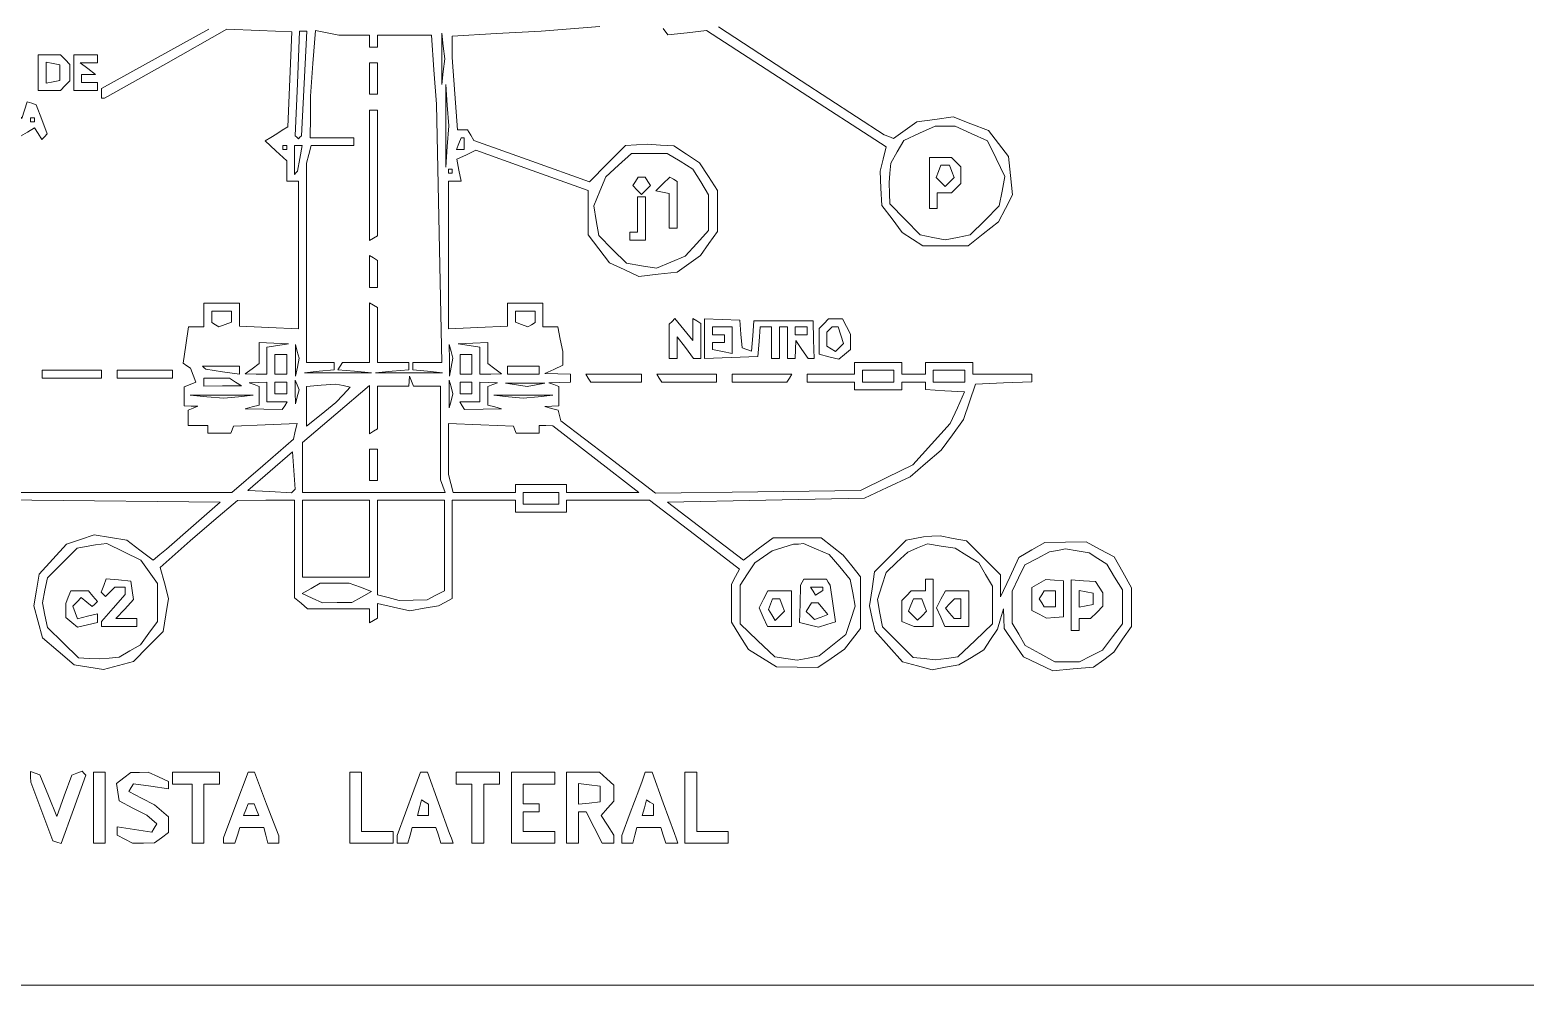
# Paper-space layout 'AN-05-DGE-020' of a CAD drawing. Header units: metres, sheet in millimetres. Extents: x 12 to 193, y 4 to 291.
# Drawn here: x 65.76 to 113.42, y 142.32 to 172.78 of the extents above; entities that cross this region are included whole.
import ezdxf

# ---------------------------------------------------------------- set-up
doc = ezdxf.new("R2010")
doc.units = ezdxf.units.M
doc.layers.add('DGE_CONTORNOS', color=7, linetype='Continuous', lineweight=0)
doc.layers.add('DGE_DATOS', color=7, linetype='Continuous', lineweight=0)

# ---------------------------------------------------------------- blocks, each defined once
blk = doc.blocks.new('LP_REF_DGE_MT_020')
at = {"layer": 'DGE_CONTORNOS'}
for points in [[(192.339, 208.239), (192.339, 147.474), (186.212, 147.442), (180.085, 147.409), (180.051, 144.864), (180.017, 142.319), (111.459, 142.319), (42.902, 142.319), (42.902, 205.661), (42.902, 269.004), (117.62, 269.004), (192.339, 269.004)], [(74.498, 171.068), (74.414, 169.403), (74.368, 169.351), (74.322, 169.298), (74.272, 169.351), (74.221, 169.403), (74.29, 171.068), (74.358, 172.734), (74.471, 172.734), (74.583, 172.734)], [(76.098, 172.608), (76.585, 172.608), (76.585, 172.419), (76.585, 172.231), (76.71, 172.231), (76.836, 172.231), (76.836, 172.419), (76.836, 172.608), (77.698, 172.608), (78.56, 172.608), (78.64, 171.508), (78.721, 170.408), (78.803, 166.292), (78.886, 162.176), (78.426, 162.176), (77.967, 162.176), (77.967, 162.058), (77.967, 161.94), (78.438, 161.891), (78.91, 161.842), (77.842, 161.843), (76.773, 161.843), (77.307, 161.891), (77.842, 161.94), (77.842, 162.058), (77.842, 162.176), (77.339, 162.176), (76.836, 162.176), (76.836, 163.049), (76.836, 163.921), (76.71, 163.999), (76.585, 164.077), (76.585, 163.126), (76.585, 162.176), (76.152, 162.176), (75.72, 162.176), (75.647, 162.058), (75.573, 161.94), (76.11, 161.892), (76.648, 161.843), (75.579, 161.843), (74.511, 161.842), (74.982, 161.891), (75.454, 161.94), (75.454, 162.058), (75.454, 162.176), (75.014, 162.176), (74.574, 162.176), (74.575, 165.35), (74.577, 168.523), (74.653, 168.806), (74.729, 169.089), (75.405, 169.089), (76.082, 169.089), (76.082, 169.215), (76.082, 169.34), (75.391, 169.34), (74.699, 169.34), (74.7, 170), (74.701, 170.66), (74.783, 171.708), (74.864, 172.757), (75.237, 172.682), (75.611, 172.608)], [(78.938, 171.445), (78.887, 171.037), (78.887, 171.854), (78.887, 172.671), (78.938, 172.262), (78.989, 171.854)], [(66.027, 171.414), (66.027, 170.848), (66.379, 170.848), (66.731, 170.848), (66.882, 170.999), (67.033, 171.15), (67.033, 171.414), (67.033, 171.678), (66.882, 171.829), (66.731, 171.979), (66.379, 171.979), (66.027, 171.979)], [(66.719, 171.414), (66.719, 171.166), (66.499, 171.124), (66.279, 171.081), (66.279, 171.414), (66.279, 171.747), (66.499, 171.704), (66.719, 171.662)], [(67.158, 171.414), (67.158, 170.848), (67.535, 170.848), (67.913, 170.848), (67.913, 170.974), (67.913, 171.1), (67.661, 171.1), (67.41, 171.1), (67.41, 171.225), (67.41, 171.351), (67.63, 171.355), (67.85, 171.359), (67.606, 171.544), (67.362, 171.728), (67.637, 171.728), (67.913, 171.728), (67.913, 171.854), (67.913, 171.979), (67.535, 171.979), (67.158, 171.979)], [(76.585, 171.225), (76.585, 170.723), (76.71, 170.723), (76.836, 170.723), (76.836, 171.225), (76.836, 171.728), (76.71, 171.728), (76.585, 171.728)], [(79.065, 169.057), (79.019, 168.398), (79.019, 169.717), (79.019, 171.037), (79.065, 170.377), (79.111, 169.717)], [(64.519, 169.902), (64.519, 169.332), (64.99, 169.36), (65.462, 169.388), (65.686, 169.521), (65.909, 169.654), (66.024, 169.47), (66.139, 169.285), (66.227, 169.372), (66.315, 169.46), (66.138, 169.924), (65.962, 170.388), (65.817, 170.437), (65.672, 170.485), (65.586, 170.216), (65.501, 169.947), (65.317, 170.209), (65.133, 170.471), (64.826, 170.471), (64.519, 170.471)], [(76.585, 168.139), (76.585, 166.058), (76.71, 166.135), (76.836, 166.213), (76.836, 168.216), (76.836, 170.22), (76.71, 170.22), (76.585, 170.22)], [(65.902, 169.906), (65.902, 169.843), (65.839, 169.843), (65.776, 169.843), (65.776, 169.906), (65.776, 169.969), (65.839, 169.969), (65.902, 169.969)], [(95.765, 169.477), (96.281, 169.243), (96.557, 168.671), (96.834, 168.1), (96.747, 167.635), (96.66, 167.169), (96.194, 166.703), (95.728, 166.237), (95.331, 166.158), (94.934, 166.079), (94.538, 166.158), (94.142, 166.237), (93.658, 166.736), (93.175, 167.234), (93.161, 167.564), (93.147, 167.895), (93.173, 168.209), (93.2, 168.523), (93.407, 168.886), (93.615, 169.249), (94.117, 169.48), (94.62, 169.712), (94.934, 169.712), (95.249, 169.712)], [(79.601, 169.152), (79.601, 168.963), (79.479, 168.963), (79.358, 168.963), (79.43, 169.152), (79.502, 169.34), (79.552, 169.34), (79.601, 169.34)], [(73.945, 169.026), (73.945, 168.963), (73.882, 168.963), (73.82, 168.963), (73.82, 169.026), (73.82, 169.089), (73.882, 169.089), (73.945, 169.089)], [(74.364, 168.68), (74.286, 168.272), (74.241, 168.22), (74.197, 168.167), (74.197, 168.628), (74.197, 169.089), (74.319, 169.089), (74.442, 169.089)], [(86.483, 168.587), (86.893, 168.337), (87.143, 167.927), (87.392, 167.518), (87.393, 166.949), (87.393, 166.38), (87.018, 165.969), (86.643, 165.559), (86.185, 165.367), (85.728, 165.176), (85.253, 165.256), (84.778, 165.337), (84.335, 165.779), (83.892, 166.222), (83.812, 166.697), (83.732, 167.172), (83.923, 167.63), (84.114, 168.087), (84.525, 168.462), (84.936, 168.837), (85.505, 168.837), (86.074, 168.837)], [(79.224, 168.272), (79.224, 168.209), (79.161, 168.209), (79.098, 168.209), (79.098, 168.272), (79.098, 168.335), (79.161, 168.335), (79.224, 168.335)], [(94.432, 167.895), (94.432, 167.078), (94.557, 167.078), (94.683, 167.078), (94.683, 167.329), (94.683, 167.581), (94.909, 167.581), (95.135, 167.581), (95.286, 167.731), (95.437, 167.882), (95.437, 168.146), (95.437, 168.41), (95.286, 168.561), (95.135, 168.712), (94.784, 168.712), (94.432, 168.712)], [(95.144, 168.263), (95.219, 168.067), (95.077, 167.924), (94.934, 167.782), (94.792, 167.924), (94.65, 168.067), (94.725, 168.263), (94.801, 168.46), (94.934, 168.46), (95.068, 168.46)], [(85.062, 167.947), (84.977, 167.81), (85.117, 167.67), (85.257, 167.53), (85.397, 167.67), (85.537, 167.81), (85.452, 167.947), (85.368, 168.083), (85.257, 168.083), (85.146, 168.083)], [(85.936, 167.865), (85.715, 167.644), (85.926, 167.603), (86.137, 167.562), (86.137, 167.006), (86.137, 166.45), (86.262, 166.45), (86.388, 166.45), (86.388, 167.196), (86.388, 167.943), (86.272, 168.014), (86.157, 168.086)], [(85.131, 166.889), (85.131, 166.324), (85.005, 166.324), (84.88, 166.324), (84.88, 166.198), (84.88, 166.073), (85.131, 166.073), (85.382, 166.073), (85.382, 166.764), (85.382, 167.455), (85.257, 167.455), (85.131, 167.455)], [(76.585, 165.075), (76.585, 164.564), (76.71, 164.564), (76.836, 164.564), (76.836, 164.997), (76.836, 165.429), (76.71, 165.507), (76.585, 165.585)], [(72.186, 163.635), (72.186, 163.46), (71.986, 163.383), (71.786, 163.307), (71.672, 163.377), (71.557, 163.448), (71.557, 163.629), (71.557, 163.81), (71.872, 163.81), (72.186, 163.81)], [(81.863, 163.629), (81.863, 163.448), (81.749, 163.377), (81.635, 163.307), (81.435, 163.383), (81.235, 163.46), (81.235, 163.635), (81.235, 163.81), (81.549, 163.81), (81.863, 163.81)], [(86.229, 163.484), (86.137, 163.391), (86.137, 162.847), (86.137, 162.302), (86.262, 162.302), (86.388, 162.302), (86.392, 162.648), (86.396, 162.993), (86.654, 162.648), (86.912, 162.302), (87.027, 162.302), (87.142, 162.302), (87.142, 162.86), (87.142, 163.418), (87.016, 163.496), (86.891, 163.574), (86.89, 163.221), (86.889, 162.868), (86.606, 163.222), (86.322, 163.577)], [(87.268, 162.931), (87.268, 162.301), (88.116, 162.333), (88.964, 162.365), (89.003, 162.836), (89.042, 163.308), (89.223, 163.308), (89.404, 163.308), (89.404, 162.805), (89.404, 162.302), (89.53, 162.302), (89.656, 162.302), (89.656, 162.805), (89.656, 163.308), (89.781, 163.308), (89.907, 163.308), (89.907, 162.805), (89.907, 162.302), (90.033, 162.302), (90.158, 162.302), (90.165, 162.585), (90.172, 162.868), (90.369, 162.585), (90.566, 162.302), (90.663, 162.302), (90.76, 162.302), (90.742, 162.899), (90.724, 163.496), (89.781, 163.496), (88.839, 163.496), (88.799, 163.017), (88.76, 162.538), (88.611, 162.587), (88.462, 162.636), (88.424, 163.077), (88.386, 163.519), (87.827, 163.54), (87.268, 163.561)], [(91.063, 163.408), (90.913, 163.257), (90.913, 162.845), (90.913, 162.433), (91.228, 162.353), (91.544, 162.274), (91.731, 162.429), (91.918, 162.584), (91.918, 162.829), (91.918, 163.073), (91.788, 163.316), (91.658, 163.559), (91.436, 163.559), (91.214, 163.559)], [(88.148, 162.885), (88.148, 162.463), (87.833, 162.523), (87.519, 162.583), (87.519, 162.694), (87.519, 162.805), (87.708, 162.805), (87.896, 162.805), (87.896, 162.931), (87.896, 163.056), (87.708, 163.056), (87.519, 163.056), (87.519, 163.182), (87.519, 163.308), (87.833, 163.308), (88.148, 163.308)], [(90.535, 163.182), (90.535, 163.056), (90.347, 163.056), (90.158, 163.056), (90.158, 163.182), (90.158, 163.308), (90.347, 163.308), (90.535, 163.308)], [(91.608, 163.044), (91.692, 162.78), (91.564, 162.652), (91.437, 162.525), (91.301, 162.61), (91.164, 162.694), (91.164, 162.917), (91.164, 163.14), (91.248, 163.224), (91.331, 163.308), (91.428, 163.308), (91.524, 163.308)], [(73.663, 162.715), (73.317, 162.663), (73.317, 162.231), (73.317, 161.799), (72.971, 161.803), (72.626, 161.807), (72.846, 161.974), (73.066, 162.141), (73.066, 162.473), (73.066, 162.805), (73.537, 162.786), (74.008, 162.767)], [(74.286, 162.021), (74.231, 161.737), (74.228, 162.239), (74.226, 162.742), (74.283, 162.524), (74.34, 162.305)], [(79.187, 162.021), (79.133, 161.737), (79.13, 162.239), (79.127, 162.742), (79.185, 162.524), (79.242, 162.305)], [(80.355, 162.473), (80.355, 162.141), (80.575, 161.974), (80.795, 161.807), (80.449, 161.803), (80.104, 161.799), (80.104, 162.231), (80.104, 162.663), (79.758, 162.715), (79.413, 162.767), (79.884, 162.786), (80.355, 162.805)], [(72.437, 161.924), (72.437, 161.796), (71.903, 161.878), (71.369, 161.96), (71.316, 162.005), (71.264, 162.051), (71.851, 162.051), (72.437, 162.051)], [(73.945, 162.114), (73.945, 161.799), (73.757, 161.799), (73.568, 161.799), (73.568, 162.114), (73.568, 162.428), (73.757, 162.428), (73.945, 162.428)], [(79.852, 162.114), (79.852, 161.799), (79.664, 161.799), (79.475, 161.799), (79.475, 162.114), (79.475, 162.428), (79.664, 162.428), (79.852, 162.428)], [(81.989, 161.925), (81.989, 161.799), (81.486, 161.799), (80.984, 161.799), (80.984, 161.925), (80.984, 162.051), (81.486, 162.051), (81.989, 162.051)], [(66.153, 161.799), (66.153, 161.674), (67.096, 161.674), (68.038, 161.674), (68.038, 161.799), (68.038, 161.925), (67.096, 161.925), (66.153, 161.925)], [(68.541, 161.799), (68.541, 161.674), (69.421, 161.674), (70.301, 161.674), (70.301, 161.799), (70.301, 161.925), (69.421, 161.925), (68.541, 161.925)], [(72.311, 161.548), (72.5, 161.426), (71.903, 161.424), (71.306, 161.422), (71.306, 161.548), (71.306, 161.674), (71.714, 161.672), (72.123, 161.67)], [(74.284, 161.079), (74.226, 160.857), (74.221, 161.234), (74.217, 161.611), (74.279, 161.456), (74.342, 161.302)], [(78.418, 161.422), (78.847, 161.422), (78.847, 159.925), (78.847, 158.427), (78.923, 158.228), (79, 158.029), (76.724, 158.029), (74.448, 158.029), (74.448, 158.824), (74.448, 159.618), (75.516, 160.528), (76.585, 161.438), (76.585, 160.669), (76.585, 159.899), (76.71, 159.977), (76.836, 160.055), (76.836, 160.739), (76.836, 161.422), (77.339, 161.422), (77.842, 161.422), (77.851, 161.58), (77.861, 161.737), (77.925, 161.58), (77.988, 161.422)], [(79.185, 160.951), (79.127, 160.731), (79.127, 161.171), (79.127, 161.611), (79.185, 161.391), (79.242, 161.171)], [(83.56, 161.674), (83.638, 161.548), (84.447, 161.548), (85.257, 161.548), (85.257, 161.674), (85.257, 161.799), (84.37, 161.799), (83.482, 161.799)], [(85.822, 161.674), (85.9, 161.548), (86.772, 161.548), (87.645, 161.548), (87.645, 161.674), (87.645, 161.799), (86.695, 161.799), (85.745, 161.799)], [(88.148, 161.674), (88.148, 161.548), (89.02, 161.548), (89.892, 161.548), (89.97, 161.674), (90.048, 161.799), (89.098, 161.799), (88.148, 161.799)], [(93.301, 161.737), (93.301, 161.548), (92.798, 161.548), (92.295, 161.548), (92.295, 161.737), (92.295, 161.925), (92.798, 161.925), (93.301, 161.925)], [(95.563, 161.737), (95.563, 161.548), (95.06, 161.548), (94.557, 161.548), (94.557, 161.737), (94.557, 161.925), (95.06, 161.925), (95.563, 161.925)], [(72.409, 161.08), (71.941, 161.031), (71.404, 161.079), (70.866, 161.127), (71.872, 161.128), (72.877, 161.129)], [(73.317, 161.234), (73.317, 160.92), (73.639, 160.92), (73.96, 160.92), (73.882, 160.794), (73.805, 160.668), (73.215, 160.683), (72.626, 160.697), (72.846, 160.755), (73.066, 160.812), (73.066, 161.107), (73.066, 161.401), (72.908, 161.465), (72.751, 161.528), (73.034, 161.538), (73.317, 161.548)], [(73.945, 161.36), (73.945, 161.171), (73.757, 161.171), (73.568, 161.171), (73.568, 161.36), (73.568, 161.548), (73.757, 161.548), (73.945, 161.548)], [(75.741, 161.141), (75.516, 160.892), (75.045, 160.518), (74.574, 160.144), (74.574, 160.776), (74.574, 161.407), (75.045, 161.446), (75.516, 161.485), (75.741, 161.438), (75.966, 161.39)], [(80.512, 161.465), (80.355, 161.401), (80.355, 161.107), (80.355, 160.812), (80.575, 160.755), (80.795, 160.697), (80.205, 160.683), (79.616, 160.668), (79.538, 160.794), (79.461, 160.92), (79.782, 160.92), (80.104, 160.92), (80.104, 161.234), (80.104, 161.548), (80.387, 161.538), (80.669, 161.528)], [(79.852, 161.36), (79.852, 161.171), (79.664, 161.171), (79.475, 161.171), (79.475, 161.36), (79.475, 161.548), (79.664, 161.548), (79.852, 161.548)], [(81.958, 161.079), (81.486, 161.03), (81.015, 161.079), (80.544, 161.129), (81.486, 161.129), (82.429, 161.129)], [(81.897, 161.46), (81.615, 161.405), (81.268, 161.458), (80.921, 161.51), (81.549, 161.512), (82.178, 161.514)], [(81.214, 160.027), (81.256, 159.914), (81.622, 159.914), (81.989, 159.914), (81.989, 160.04), (81.989, 160.166), (82.209, 160.16), (82.429, 160.154), (83.798, 159.091), (85.168, 158.029), (84.018, 158.029), (82.869, 158.029), (82.869, 158.155), (82.869, 158.28), (82.052, 158.28), (81.235, 158.28), (81.235, 158.155), (81.235, 158.029), (80.244, 158.029), (79.253, 158.029), (79.178, 158.312), (79.102, 158.595), (79.1, 159.412), (79.098, 160.23), (80.135, 160.185), (81.172, 160.139)], [(74.156, 158.072), (74.1, 158.016), (73.405, 158.054), (72.711, 158.092), (73.422, 158.709), (74.134, 159.326), (74.173, 158.727), (74.212, 158.128)], [(76.585, 158.909), (76.585, 158.406), (76.71, 158.406), (76.836, 158.406), (76.836, 158.909), (76.836, 159.412), (76.71, 159.412), (76.585, 159.412)], [(76.585, 156.552), (76.585, 155.327), (75.516, 155.327), (74.448, 155.327), (74.448, 156.552), (74.448, 157.778), (75.516, 157.778), (76.585, 157.778)], [(78.973, 156.337), (78.973, 154.896), (78.698, 154.749), (78.424, 154.602), (77.976, 154.594), (77.527, 154.586), (77.182, 154.676), (76.836, 154.766), (76.836, 156.272), (76.836, 157.778), (77.904, 157.778), (78.973, 157.778)], [(82.617, 157.841), (82.617, 157.652), (82.052, 157.652), (81.486, 157.652), (81.486, 157.841), (81.486, 158.029), (82.052, 158.029), (82.617, 158.029)], [(68.752, 156.133), (69.293, 155.871), (69.56, 155.496), (69.827, 155.122), (69.827, 154.516), (69.827, 153.911), (69.555, 153.542), (69.282, 153.174), (68.943, 152.975), (68.604, 152.775), (68.29, 152.749), (67.975, 152.723), (67.645, 152.737), (67.314, 152.751), (66.816, 153.234), (66.318, 153.718), (66.238, 154.114), (66.159, 154.51), (66.239, 154.907), (66.318, 155.303), (66.791, 155.776), (67.264, 156.249), (67.557, 156.305), (67.85, 156.361), (68.03, 156.378), (68.21, 156.395)], [(90.828, 156.224), (91.238, 156.052), (91.573, 155.655), (91.908, 155.257), (91.988, 154.829), (92.069, 154.401), (91.92, 153.949), (91.771, 153.498), (91.343, 153.156), (90.916, 152.813), (90.569, 152.747), (90.221, 152.681), (89.861, 152.732), (89.5, 152.783), (88.949, 153.311), (88.399, 153.839), (88.4, 154.457), (88.401, 155.076), (88.633, 155.428), (88.865, 155.781), (89.144, 155.975), (89.422, 156.17), (89.759, 156.272), (90.096, 156.374), (90.257, 156.384), (90.418, 156.395)], [(93.967, 156.559), (93.691, 156.505), (93.188, 156.002), (92.685, 155.499), (92.603, 154.953), (92.521, 154.408), (92.61, 154.005), (92.698, 153.602), (93.139, 153.115), (93.579, 152.627), (94.051, 152.5), (94.523, 152.373), (94.949, 152.453), (95.374, 152.532), (95.77, 152.769), (96.165, 153.006), (96.383, 153.339), (96.601, 153.671), (96.7, 153.996), (96.798, 154.322), (96.809, 154.005), (96.82, 153.689), (97.126, 153.238), (97.433, 152.786), (97.898, 152.566), (98.363, 152.345), (99.014, 152.399), (99.665, 152.453), (99.989, 152.696), (100.312, 152.939), (100.591, 153.345), (100.87, 153.751), (100.87, 154.37), (100.87, 154.99), (100.594, 155.481), (100.318, 155.972), (99.875, 156.211), (99.432, 156.45), (98.772, 156.44), (98.112, 156.431), (97.7, 156.193), (97.288, 155.955), (96.992, 155.327), (96.696, 154.699), (96.695, 155.048), (96.694, 155.396), (96.152, 155.938), (95.61, 156.48), (95.194, 156.563), (94.777, 156.647), (94.51, 156.629), (94.243, 156.612)], [(95.626, 156.016), (96.003, 155.784), (96.223, 155.411), (96.443, 155.037), (96.443, 154.438), (96.443, 153.839), (95.892, 153.311), (95.341, 152.783), (94.981, 152.736), (94.62, 152.688), (94.265, 152.728), (93.91, 152.769), (93.424, 153.255), (92.937, 153.742), (92.855, 154.181), (92.773, 154.619), (92.914, 155.047), (93.055, 155.474), (93.398, 155.802), (93.74, 156.129), (94.055, 156.258), (94.369, 156.387), (94.809, 156.318), (95.249, 156.248)], [(99.802, 155.922), (100.083, 155.741), (100.337, 155.331), (100.59, 154.92), (100.59, 154.381), (100.59, 153.843), (100.269, 153.422), (99.949, 153.002), (99.584, 152.813), (99.22, 152.625), (98.822, 152.625), (98.425, 152.625), (97.957, 152.888), (97.488, 153.151), (97.28, 153.504), (97.071, 153.858), (97.071, 154.368), (97.071, 154.879), (97.273, 155.301), (97.474, 155.724), (97.869, 155.927), (98.265, 156.13), (98.516, 156.18), (98.768, 156.23), (99.145, 156.167), (99.522, 156.104)], [(68.114, 155.064), (68.032, 154.851), (68.1, 154.783), (68.168, 154.715), (68.317, 154.864), (68.466, 155.013), (68.629, 155.013), (68.792, 155.013), (68.792, 154.891), (68.792, 154.77), (68.415, 154.341), (68.038, 153.911), (68.038, 153.834), (68.038, 153.756), (68.604, 153.756), (69.169, 153.756), (69.169, 153.882), (69.169, 154.007), (68.833, 154.007), (68.497, 154.007), (68.781, 154.309), (69.064, 154.611), (69.023, 154.906), (68.981, 155.201), (68.588, 155.239), (68.196, 155.278)], [(76.294, 155.003), (76.648, 154.868), (76.333, 154.694), (76.019, 154.519), (75.554, 154.515), (75.088, 154.51), (74.761, 154.659), (74.434, 154.808), (74.724, 154.969), (75.014, 155.13), (75.477, 155.134), (75.94, 155.138)], [(90.376, 155.17), (90.327, 155.076), (90.309, 154.48), (90.29, 153.885), (90.592, 153.809), (90.894, 153.733), (91.167, 153.82), (91.44, 153.906), (91.353, 154.491), (91.265, 155.076), (91.207, 155.17), (91.149, 155.264), (90.787, 155.264), (90.425, 155.264)], [(91.038, 154.957), (91.038, 154.902), (90.921, 154.83), (90.804, 154.757), (90.725, 154.885), (90.646, 155.013), (90.842, 155.013), (91.038, 155.013)], [(94.306, 155.076), (94.306, 154.887), (94.08, 154.887), (93.854, 154.887), (93.703, 154.736), (93.552, 154.585), (93.552, 154.247), (93.552, 153.909), (93.751, 153.832), (93.949, 153.756), (94.253, 153.756), (94.557, 153.756), (94.557, 154.51), (94.557, 155.264), (94.432, 155.264), (94.306, 155.264)], [(97.919, 155.126), (97.699, 155), (97.699, 154.634), (97.699, 154.268), (97.931, 154.144), (98.162, 154.02), (98.433, 154.04), (98.705, 154.061), (98.705, 154.635), (98.705, 155.209), (98.422, 155.231), (98.139, 155.252)], [(98.956, 154.435), (98.956, 153.63), (99.082, 153.63), (99.208, 153.63), (99.208, 153.819), (99.208, 154.007), (99.387, 154.007), (99.567, 154.007), (99.764, 154.205), (99.962, 154.402), (99.96, 154.613), (99.958, 154.824), (99.844, 155.005), (99.729, 155.186), (99.343, 155.212), (98.956, 155.239)], [(99.647, 154.636), (99.647, 154.451), (99.428, 154.408), (99.208, 154.366), (99.208, 154.636), (99.208, 154.906), (99.428, 154.863), (99.647, 154.821)], [(66.983, 154.688), (66.907, 154.49), (66.907, 154.264), (66.907, 154.038), (67.094, 153.883), (67.281, 153.728), (67.597, 153.807), (67.913, 153.886), (67.913, 154.023), (67.913, 154.16), (67.596, 154.081), (67.279, 154.001), (67.202, 154.201), (67.125, 154.401), (67.262, 154.538), (67.399, 154.675), (67.573, 154.531), (67.747, 154.387), (67.829, 154.468), (67.91, 154.55), (67.77, 154.718), (67.63, 154.887), (67.345, 154.887), (67.06, 154.887)], [(89.144, 154.62), (89.001, 154.353), (89.137, 154.054), (89.273, 153.756), (89.653, 153.756), (90.033, 153.756), (90.033, 154.322), (90.033, 154.887), (89.66, 154.887), (89.287, 154.887)], [(89.739, 154.439), (89.815, 154.242), (89.667, 154.094), (89.52, 153.947), (89.411, 154.123), (89.302, 154.299), (89.367, 154.467), (89.431, 154.636), (89.547, 154.636), (89.664, 154.636)], [(91.037, 154.323), (91.192, 154.136), (90.981, 154.055), (90.77, 153.974), (90.639, 154.105), (90.507, 154.237), (90.592, 154.373), (90.676, 154.51), (90.779, 154.51), (90.882, 154.51)], [(94.264, 154.439), (94.339, 154.242), (94.197, 154.099), (94.055, 153.957), (93.912, 154.099), (93.77, 154.242), (93.845, 154.439), (93.921, 154.636), (94.055, 154.636), (94.188, 154.636)], [(94.8, 154.62), (94.657, 154.353), (94.793, 154.054), (94.929, 153.756), (95.309, 153.756), (95.688, 153.756), (95.688, 154.322), (95.688, 154.887), (95.316, 154.887), (94.943, 154.887)], [(95.437, 154.322), (95.437, 154.007), (95.327, 154.007), (95.217, 154.007), (95.078, 154.174), (94.94, 154.34), (95.088, 154.488), (95.236, 154.636), (95.337, 154.636), (95.437, 154.636)], [(98.454, 154.636), (98.454, 154.384), (98.272, 154.384), (98.091, 154.384), (98.014, 154.51), (97.936, 154.636), (98.014, 154.761), (98.091, 154.887), (98.272, 154.887), (98.454, 154.887)], [(65.783, 148.959), (65.791, 148.792), (66.142, 147.855), (66.494, 146.918), (66.624, 146.875), (66.753, 146.832), (67.148, 147.923), (67.543, 149.014), (67.482, 149.076), (67.421, 149.137), (67.257, 149.074), (67.094, 149.011), (66.856, 148.351), (66.619, 147.69), (66.35, 148.357), (66.082, 149.025), (65.929, 149.076), (65.776, 149.127)], [(67.787, 147.975), (67.787, 146.844), (67.975, 146.844), (68.164, 146.844), (68.164, 147.975), (68.164, 149.106), (67.975, 149.106), (67.787, 149.106)], [(68.751, 148.924), (68.521, 148.749), (68.562, 148.47), (68.604, 148.191), (69.044, 147.963), (69.484, 147.735), (69.643, 147.596), (69.803, 147.457), (69.723, 147.327), (69.642, 147.197), (69.092, 147.279), (68.541, 147.362), (68.541, 147.233), (68.541, 147.104), (68.784, 146.974), (69.027, 146.844), (69.381, 146.848), (69.735, 146.852), (69.955, 147.019), (70.175, 147.186), (70.175, 147.435), (70.175, 147.684), (69.955, 147.877), (69.735, 148.07), (69.322, 148.279), (68.91, 148.488), (68.988, 148.615), (69.066, 148.741), (69.62, 148.658), (70.175, 148.575), (70.175, 148.694), (70.175, 148.814), (69.855, 148.96), (69.535, 149.106), (69.258, 149.102), (68.981, 149.098)], [(70.301, 148.917), (70.301, 148.729), (70.615, 148.729), (70.929, 148.729), (70.929, 147.786), (70.929, 146.844), (71.117, 146.844), (71.306, 146.844), (71.306, 147.786), (71.306, 148.729), (71.557, 148.729), (71.809, 148.729), (71.809, 148.917), (71.809, 149.106), (71.055, 149.106), (70.301, 149.106)], [(72.328, 148.063), (71.934, 147.02), (71.934, 146.932), (71.934, 146.844), (72.114, 146.844), (72.295, 146.844), (72.374, 147.095), (72.454, 147.346), (72.834, 147.346), (73.215, 147.346), (73.28, 147.095), (73.346, 146.844), (73.52, 146.844), (73.694, 146.844), (73.694, 146.959), (73.694, 147.074), (73.306, 148.09), (72.918, 149.106), (72.82, 149.106), (72.722, 149.106)], [(75.956, 147.975), (75.956, 146.844), (76.648, 146.844), (77.339, 146.844), (77.339, 147.032), (77.339, 147.221), (76.836, 147.221), (76.333, 147.221), (76.333, 148.163), (76.333, 149.106), (76.145, 149.106), (75.956, 149.106)], [(78.108, 148.823), (78.003, 148.54), (77.734, 147.813), (77.464, 147.086), (77.464, 146.965), (77.464, 146.844), (77.638, 146.844), (77.812, 146.844), (77.878, 147.095), (77.944, 147.346), (78.324, 147.346), (78.704, 147.346), (78.784, 147.095), (78.864, 146.844), (79.057, 146.844), (79.251, 146.844), (79.195, 147.001), (79.139, 147.158), (78.787, 148.132), (78.436, 149.106), (78.324, 149.106), (78.212, 149.106)], [(79.35, 148.917), (79.35, 148.729), (79.601, 148.729), (79.852, 148.729), (79.852, 147.786), (79.852, 146.844), (80.041, 146.844), (80.229, 146.844), (80.229, 147.786), (80.229, 148.729), (80.481, 148.729), (80.732, 148.729), (80.732, 148.917), (80.732, 149.106), (80.041, 149.106), (79.35, 149.106)], [(81.109, 147.975), (81.109, 146.844), (81.801, 146.844), (82.492, 146.844), (82.492, 147.032), (82.492, 147.221), (81.989, 147.221), (81.486, 147.221), (81.486, 147.535), (81.486, 147.849), (81.738, 147.849), (81.989, 147.849), (81.989, 147.975), (81.989, 148.1), (81.738, 148.1), (81.486, 148.1), (81.486, 148.415), (81.486, 148.729), (81.989, 148.729), (82.492, 148.729), (82.492, 148.917), (82.492, 149.106), (81.801, 149.106), (81.109, 149.106)], [(82.869, 147.975), (82.869, 146.844), (83.057, 146.844), (83.246, 146.844), (83.246, 147.346), (83.246, 147.849), (83.369, 147.849), (83.492, 147.849), (83.749, 147.346), (84.005, 146.844), (84.191, 146.844), (84.377, 146.844), (84.377, 146.974), (84.377, 147.104), (84.172, 147.417), (83.967, 147.73), (84.172, 147.956), (84.377, 148.183), (84.377, 148.436), (84.377, 148.69), (84.147, 148.898), (83.917, 149.106), (83.393, 149.106), (82.869, 149.106)], [(83.937, 148.415), (83.937, 148.163), (83.591, 148.123), (83.246, 148.084), (83.246, 148.415), (83.246, 148.746), (83.591, 148.706), (83.937, 148.666)], [(85.272, 148.823), (85.167, 148.54), (84.898, 147.813), (84.628, 147.086), (84.628, 146.965), (84.628, 146.844), (84.802, 146.844), (84.976, 146.844), (85.042, 147.095), (85.108, 147.346), (85.488, 147.346), (85.868, 147.346), (85.948, 147.095), (86.028, 146.844), (86.221, 146.844), (86.415, 146.844), (86.359, 147.001), (86.303, 147.158), (85.951, 148.132), (85.6, 149.106), (85.488, 149.106), (85.376, 149.106)], [(86.639, 147.975), (86.639, 146.844), (87.331, 146.844), (88.022, 146.844), (88.022, 147.032), (88.022, 147.221), (87.519, 147.221), (87.016, 147.221), (87.016, 148.163), (87.016, 149.106), (86.828, 149.106), (86.639, 149.106)], [(78.47, 147.904), (78.47, 147.723), (78.293, 147.723), (78.116, 147.723), (78.182, 147.973), (78.247, 148.223), (78.359, 148.154), (78.47, 148.086)], [(85.634, 147.904), (85.634, 147.723), (85.457, 147.723), (85.28, 147.723), (85.346, 147.973), (85.411, 148.223), (85.522, 148.154), (85.634, 148.086)], [(72.985, 147.912), (73.058, 147.723), (72.814, 147.723), (72.571, 147.723), (72.643, 147.912), (72.715, 148.1), (72.814, 148.1), (72.913, 148.1)]]:
    blk.add_lwpolyline(points, close=True, dxfattribs=at)
for points in [[(71.469, 172.796), (69.755, 171.854), (68.041, 170.911), (68.04, 170.754), (68.038, 170.597), (68.088, 170.597), (68.138, 170.597), (70.09, 171.697), (72.042, 172.796), (73.073, 172.755), (74.105, 172.713), (74.042, 171.202), (73.98, 169.691), (73.806, 169.575), (73.631, 169.459), (73.445, 169.347), (73.258, 169.235), (73.602, 168.916), (73.945, 168.598), (73.945, 168.278), (73.945, 167.958), (74.134, 167.958), (74.322, 167.958), (74.323, 165.601), (74.323, 163.245), (73.38, 163.286), (72.437, 163.327), (72.437, 163.695), (72.437, 164.062), (71.872, 164.062), (71.306, 164.062), (71.306, 163.685), (71.306, 163.308), (71.062, 163.308), (70.819, 163.308), (70.732, 162.728), (70.645, 162.149), (70.765, 162.068), (70.884, 161.988), (70.967, 161.763), (71.05, 161.539), (70.864, 161.467), (70.678, 161.396), (70.678, 161.095), (70.678, 160.794), (70.898, 160.784), (71.117, 160.774), (70.96, 160.711), (70.803, 160.647), (70.803, 160.407), (70.803, 160.166), (71.117, 160.166), (71.432, 160.166), (71.432, 160.04), (71.432, 159.914), (71.798, 159.914), (72.165, 159.914), (72.207, 160.027), (72.249, 160.139), (73.262, 160.184), (74.276, 160.228), (74.219, 159.977), (74.163, 159.726), (73.182, 158.877), (72.201, 158.029), (66.238, 158.029), (60.275, 158.029)], [(59.806, 157.841), (65.818, 157.778), (71.83, 157.715), (70.971, 156.97), (70.112, 156.224), (69.9, 156.046), (69.688, 155.868), (69.267, 156.189), (68.847, 156.509), (68.33, 156.592), (67.813, 156.675), (67.368, 156.528), (66.924, 156.381), (66.489, 155.9), (66.054, 155.419), (65.969, 154.916), (65.884, 154.413), (66.022, 153.903), (66.159, 153.394), (66.663, 152.962), (67.168, 152.53), (67.639, 152.454), (68.111, 152.379), (68.585, 152.51), (69.06, 152.641), (69.535, 153.117), (70.011, 153.592), (70.096, 154.122), (70.18, 154.651), (70.048, 155.143), (69.916, 155.635), (70.391, 156.062), (70.866, 156.489), (71.62, 157.132), (72.374, 157.775), (73.285, 157.777), (74.197, 157.778), (74.197, 156.222), (74.197, 154.667), (74.405, 154.494), (74.613, 154.322), (75.599, 154.322), (76.585, 154.322), (76.585, 154.094), (76.585, 153.867), (76.71, 153.945), (76.836, 154.022), (76.836, 154.253), (76.836, 154.483), (77.351, 154.368), (77.866, 154.252), (78.325, 154.335), (78.784, 154.417), (79.004, 154.531), (79.224, 154.645), (79.224, 156.211), (79.224, 157.778), (80.229, 157.778), (81.235, 157.778), (81.235, 157.589), (81.235, 157.401), (82.052, 157.401), (82.869, 157.401), (82.869, 157.589), (82.869, 157.778), (84.188, 157.778), (85.507, 157.778), (86.943, 156.682), (88.379, 155.587), (88.249, 155.344), (88.119, 155.101), (88.119, 154.498), (88.119, 153.895), (88.391, 153.455), (88.663, 153.015), (89.108, 152.739), (89.554, 152.464), (90.217, 152.454), (90.881, 152.445), (91.305, 152.737), (91.729, 153.028), (91.98, 153.361), (92.231, 153.693), (92.231, 154.513), (92.232, 155.332), (91.957, 155.683), (91.682, 156.033), (91.332, 156.308), (90.982, 156.584), (90.215, 156.584), (89.448, 156.584), (88.978, 156.226), (88.509, 155.868), (87.296, 156.791), (86.083, 157.715), (89.22, 157.779), (92.358, 157.842), (93.088, 158.183), (93.818, 158.524), (94.312, 158.948), (94.807, 159.371), (95.165, 159.865), (95.523, 160.359), (95.71, 160.922), (95.897, 161.485), (96.798, 161.522), (97.699, 161.559), (97.699, 161.679), (97.699, 161.799), (96.757, 161.799), (95.814, 161.799), (95.814, 161.988), (95.814, 162.176), (95.06, 162.176), (94.306, 162.176), (94.306, 161.988), (94.306, 161.799), (93.929, 161.799), (93.552, 161.799), (93.552, 161.988), (93.552, 162.176), (92.798, 162.176), (92.044, 162.176), (92.044, 161.988), (92.044, 161.799), (91.29, 161.799), (90.535, 161.799), (90.535, 161.674), (90.535, 161.548), (91.29, 161.548), (92.044, 161.548), (92.044, 161.422), (92.044, 161.297), (92.798, 161.297), (93.552, 161.297), (93.552, 161.422), (93.552, 161.548), (93.929, 161.548), (94.306, 161.548), (94.306, 161.429), (94.306, 161.31), (94.929, 161.272), (95.552, 161.234), (95.325, 160.731), (95.097, 160.228), (94.503, 159.57), (93.908, 158.912), (93.07, 158.502), (92.232, 158.092), (88.964, 158.051), (85.697, 158.01), (84.188, 159.162), (82.68, 160.313), (82.641, 160.483), (82.602, 160.653), (82.39, 160.709), (82.178, 160.765), (82.398, 160.779), (82.617, 160.794), (82.617, 161.098), (82.617, 161.401), (82.46, 161.465), (82.303, 161.528), (82.649, 161.538), (82.995, 161.548), (82.995, 161.674), (82.995, 161.799), (82.586, 161.808), (82.178, 161.816), (82.46, 161.953), (82.743, 162.089), (82.743, 162.306), (82.743, 162.522), (82.665, 162.915), (82.586, 163.308), (82.35, 163.308), (82.115, 163.308), (82.115, 163.685), (82.115, 164.062), (81.549, 164.062), (80.984, 164.062), (80.984, 163.695), (80.984, 163.327), (80.041, 163.286), (79.098, 163.245), (79.098, 165.601), (79.098, 167.958), (79.303, 167.958), (79.507, 167.958), (79.437, 168.305), (79.368, 168.652), (79.672, 168.795), (79.976, 168.938), (81.768, 168.295), (83.56, 167.652), (83.56, 166.947), (83.56, 166.241), (83.899, 165.798), (84.237, 165.354), (84.704, 165.132), (85.17, 164.911), (85.784, 164.984), (86.397, 165.056), (86.764, 165.318), (87.132, 165.58), (87.406, 165.965), (87.681, 166.35), (87.681, 167.003), (87.681, 167.655), (87.39, 168.099), (87.099, 168.543), (86.693, 168.809), (86.287, 169.075), (85.866, 169.104), (85.445, 169.134), (85.096, 169.111), (84.747, 169.089), (84.171, 168.513), (83.595, 167.937), (81.755, 168.595), (79.915, 169.254), (79.815, 169.423), (79.714, 169.592), (79.551, 169.592), (79.387, 169.592), (79.306, 170.742), (79.224, 171.892), (79.224, 172.234), (79.224, 172.576), (80.638, 172.657), (82.052, 172.738), (83.924, 172.882)], [(85.946, 172.82), (86.096, 172.615), (86.714, 172.688), (87.331, 172.761), (90.195, 170.902), (93.059, 169.043), (92.961, 168.657), (92.864, 168.272), (92.889, 167.725), (92.914, 167.178), (93.241, 166.748), (93.569, 166.319), (93.897, 166.103), (94.226, 165.888), (94.948, 165.888), (95.67, 165.888), (96.151, 166.272), (96.631, 166.656), (96.858, 167.087), (97.086, 167.518), (97.02, 168.129), (96.954, 168.74), (96.638, 169.154), (96.321, 169.569), (95.753, 169.786), (95.186, 170.003), (94.609, 169.924), (94.033, 169.845), (93.662, 169.581), (93.292, 169.317), (93.139, 169.376), (92.986, 169.435), (90.347, 171.156), (87.708, 172.877)]]:
    blk.add_lwpolyline(points, dxfattribs=at)

psp = doc.layouts.new('AN-05-DGE-020')

# ---------------------------------------------------------------- block references
at = {"layer": 'DGE_DATOS'}
psp.add_blockref('LP_REF_DGE_MT_020', (0, 0), dxfattribs=at)

doc.saveas('drawing.dxf')
